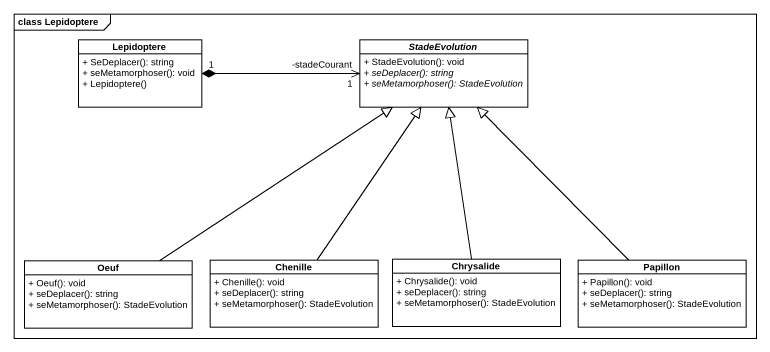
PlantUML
@startuml
mainframe class Lepidoptere
hide circle
hide empty members
skinparam classAttributeIconSize 0
class Lepidoptere {
  + SeDeplacer(): string
  + seMetamorphoser(): void
  + Lepidoptere()
}
abstract class StadeEvolution {
  + StadeEvolution(): void
  {abstract} + seDeplacer(): string
  {abstract} + seMetamorphoser(): StadeEvolution
}
class Oeuf {
  + Oeuf(): void
  + seDeplacer(): string
  + seMetamorphoser(): StadeEvolution
}
class Chenille {
  + Chenille(): void
  + seDeplacer(): string
  + seMetamorphoser(): StadeEvolution
}
class Chrysalide {
  + Chrysalide(): void
  + seDeplacer(): string
  + seMetamorphoser(): StadeEvolution
}
class Papillon {
  + Papillon(): void
  + seDeplacer(): string
  + seMetamorphoser(): StadeEvolution
}
StadeEvolution "-stadeCourant\n1" <-left-* "1" Lepidoptere
Oeuf -up-|> StadeEvolution
Chenille -up-|> StadeEvolution
Chrysalide -up-|> StadeEvolution
Papillon -up-|> StadeEvolution
@enduml
